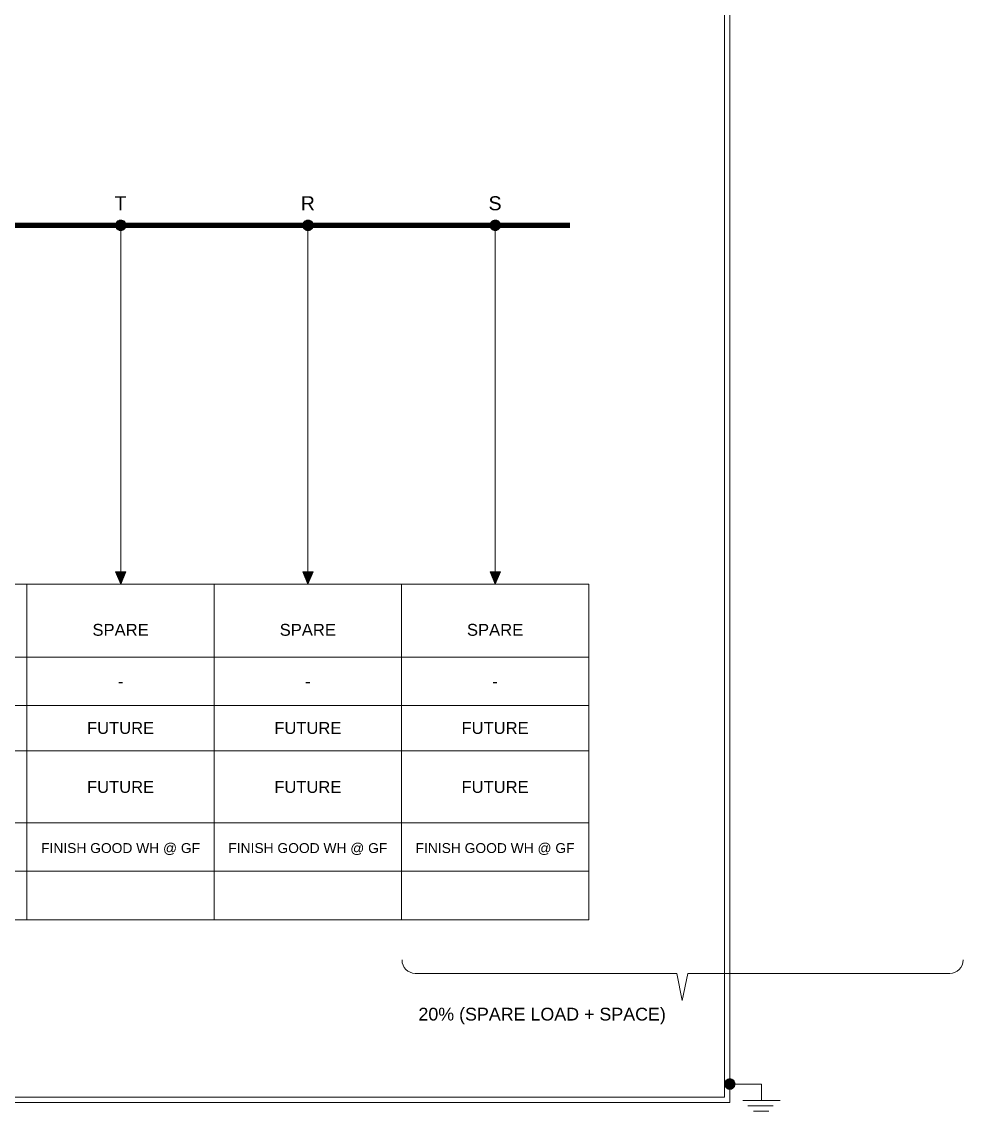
# Model space of a CAD drawing. Header units: millimetres. Extents: x -33055 to 42243, y -56860 to 24450.
# Drawn here: x 24781 to 42243, y -56860 to -36655 of the extents above; entities that cross this region are included whole.
import ezdxf
from ezdxf.enums import TextEntityAlignment as Align

# ---------------------------------------------------------------- set-up
doc = ezdxf.new("R2010")
doc.units = ezdxf.units.MM
for name, color, linetype in [('ACT-E-LINE 01', 7, 'Continuous'), ('E-BUSBAR', 7, 'Continuous'), ('E-FRAME', 7, 'Continuous'), ('E-GRAY', 7, 'Continuous'), ('E-SLD', 7, 'Continuous'), ('E-TABLE', 7, 'Continuous'), ('E-TEXT', 7, 'Continuous')]:
    doc.layers.add(name, color=color, linetype=linetype)
doc.styles.add('ARIAL', font='arial.ttf')

msp = doc.modelspace()

# ---------------------------------------------------------------- hatches: boundary and pattern name
at = {"layer": 'E-SLD'}
h = msp.add_hatch(color=7, dxfattribs=at)
h.dxf.hatch_style = 1
h.paths.add_polyline_path([(26706, -40396), (26528, -40396), (26706, -40405), (26706, -40396)])
h.paths.add_polyline_path([(26528, -40396), (26706, -40405), (26524, -40405), (26528, -40396)])
h = msp.add_hatch(color=7, dxfattribs=at)
h.dxf.hatch_style = 1
h.paths.add_polyline_path([(26706, -40405), (26524, -40405), (26710, -40413), (26706, -40405)])
h.paths.add_polyline_path([(26524, -40405), (26710, -40413), (26524, -40413), (26524, -40405)])
h = msp.add_hatch(color=7, dxfattribs=at)
h.dxf.hatch_style = 1
h.paths.add_polyline_path([(26702, -40388), (26532, -40388), (26706, -40396), (26702, -40388)])
h.paths.add_polyline_path([(26532, -40388), (26706, -40396), (26528, -40396), (26532, -40388)])
h = msp.add_hatch(color=7, dxfattribs=at)
h.dxf.hatch_style = 1
h.paths.add_polyline_path([(26697, -40379), (26536, -40379), (26702, -40388), (26697, -40379)])
h.paths.add_polyline_path([(26536, -40379), (26702, -40388), (26532, -40388), (26536, -40379)])
h = msp.add_hatch(color=7, dxfattribs=at)
h.dxf.hatch_style = 1
h.paths.add_polyline_path([(26693, -40371), (26541, -40371), (26697, -40379), (26693, -40371)])
h.paths.add_polyline_path([(26541, -40371), (26697, -40379), (26536, -40379), (26541, -40371)])
h = msp.add_hatch(color=7, dxfattribs=at)
h.dxf.hatch_style = 1
h.paths.add_polyline_path([(26685, -40367), (26549, -40367), (26693, -40371), (26685, -40367)])
h.paths.add_polyline_path([(26549, -40367), (26693, -40371), (26541, -40371), (26549, -40367)])
h = msp.add_hatch(color=7, dxfattribs=at)
h.dxf.hatch_style = 1
h.paths.add_polyline_path([(26680, -40358), (26553, -40358), (26685, -40367), (26680, -40358)])
h.paths.add_polyline_path([(26553, -40358), (26685, -40367), (26549, -40367), (26553, -40358)])
h = msp.add_hatch(color=7, dxfattribs=at)
h.dxf.hatch_style = 1
h.paths.add_polyline_path([(26672, -40354), (26562, -40354), (26680, -40358), (26672, -40354)])
h.paths.add_polyline_path([(26562, -40354), (26680, -40358), (26553, -40358), (26562, -40354)])
h = msp.add_hatch(color=7, dxfattribs=at)
h.dxf.hatch_style = 1
h.paths.add_polyline_path([(26663, -40350), (26570, -40350), (26672, -40354), (26663, -40350)])
h.paths.add_polyline_path([(26570, -40350), (26672, -40354), (26562, -40354), (26570, -40350)])
h = msp.add_hatch(color=7, dxfattribs=at)
h.dxf.hatch_style = 1
h.paths.add_polyline_path([(26655, -40346), (26579, -40346), (26663, -40350), (26655, -40346)])
h.paths.add_polyline_path([(26579, -40346), (26663, -40350), (26570, -40350), (26579, -40346)])
h = msp.add_hatch(color=7, dxfattribs=at)
h.dxf.hatch_style = 1
h.paths.add_polyline_path([(26647, -40341), (26587, -40341), (26655, -40346), (26647, -40341)])
h.paths.add_polyline_path([(26587, -40341), (26655, -40346), (26579, -40346), (26587, -40341)])
h = msp.add_hatch(color=7, dxfattribs=at)
h.dxf.hatch_style = 1
h.paths.add_polyline_path([(26638, -40337), (26596, -40337), (26647, -40341), (26638, -40337)])
h.paths.add_polyline_path([(26596, -40337), (26647, -40341), (26587, -40341), (26596, -40337)])
h = msp.add_hatch(color=7, dxfattribs=at)
h.dxf.hatch_style = 1
h.paths.add_polyline_path([(26625, -40337), (26604, -40337), (26638, -40337), (26625, -40337)])
h.paths.add_polyline_path([(26604, -40337), (26638, -40337), (26596, -40337), (26604, -40337)])
h = msp.add_hatch(color=7, dxfattribs=at)
h.dxf.hatch_style = 1
h.paths.add_polyline_path([(26621, -40337), (26625, -40337), (26604, -40337), (26621, -40337)])
h = msp.add_hatch(color=7, dxfattribs=at)
h.dxf.hatch_style = 1
h.paths.add_polyline_path([(30179, -40396), (30001, -40396), (30179, -40405), (30179, -40396)])
h.paths.add_polyline_path([(30001, -40396), (30179, -40405), (29997, -40405), (30001, -40396)])
h = msp.add_hatch(color=7, dxfattribs=at)
h.dxf.hatch_style = 1
h.paths.add_polyline_path([(30179, -40405), (29997, -40405), (30183, -40413), (30179, -40405)])
h.paths.add_polyline_path([(29997, -40405), (30183, -40413), (29997, -40413), (29997, -40405)])
h = msp.add_hatch(color=7, dxfattribs=at)
h.dxf.hatch_style = 1
h.paths.add_polyline_path([(30175, -40388), (30005, -40388), (30179, -40396), (30175, -40388)])
h.paths.add_polyline_path([(30005, -40388), (30179, -40396), (30001, -40396), (30005, -40388)])
h = msp.add_hatch(color=7, dxfattribs=at)
h.dxf.hatch_style = 1
h.paths.add_polyline_path([(30170, -40379), (30009, -40379), (30175, -40388), (30170, -40379)])
h.paths.add_polyline_path([(30009, -40379), (30175, -40388), (30005, -40388), (30009, -40379)])
h = msp.add_hatch(color=7, dxfattribs=at)
h.dxf.hatch_style = 1
h.paths.add_polyline_path([(30166, -40371), (30014, -40371), (30170, -40379), (30166, -40371)])
h.paths.add_polyline_path([(30014, -40371), (30170, -40379), (30009, -40379), (30014, -40371)])
h = msp.add_hatch(color=7, dxfattribs=at)
h.dxf.hatch_style = 1
h.paths.add_polyline_path([(30158, -40367), (30022, -40367), (30166, -40371), (30158, -40367)])
h.paths.add_polyline_path([(30022, -40367), (30166, -40371), (30014, -40371), (30022, -40367)])
h = msp.add_hatch(color=7, dxfattribs=at)
h.dxf.hatch_style = 1
h.paths.add_polyline_path([(30153, -40358), (30026, -40358), (30158, -40367), (30153, -40358)])
h.paths.add_polyline_path([(30026, -40358), (30158, -40367), (30022, -40367), (30026, -40358)])
h = msp.add_hatch(color=7, dxfattribs=at)
h.dxf.hatch_style = 1
h.paths.add_polyline_path([(30145, -40354), (30035, -40354), (30153, -40358), (30145, -40354)])
h.paths.add_polyline_path([(30035, -40354), (30153, -40358), (30026, -40358), (30035, -40354)])
h = msp.add_hatch(color=7, dxfattribs=at)
h.dxf.hatch_style = 1
h.paths.add_polyline_path([(30136, -40350), (30043, -40350), (30145, -40354), (30136, -40350)])
h.paths.add_polyline_path([(30043, -40350), (30145, -40354), (30035, -40354), (30043, -40350)])
h = msp.add_hatch(color=7, dxfattribs=at)
h.dxf.hatch_style = 1
h.paths.add_polyline_path([(30128, -40346), (30052, -40346), (30136, -40350), (30128, -40346)])
h.paths.add_polyline_path([(30052, -40346), (30136, -40350), (30043, -40350), (30052, -40346)])
h = msp.add_hatch(color=7, dxfattribs=at)
h.dxf.hatch_style = 1
h.paths.add_polyline_path([(30120, -40341), (30060, -40341), (30128, -40346), (30120, -40341)])
h.paths.add_polyline_path([(30060, -40341), (30128, -40346), (30052, -40346), (30060, -40341)])
h = msp.add_hatch(color=7, dxfattribs=at)
h.dxf.hatch_style = 1
h.paths.add_polyline_path([(30111, -40337), (30069, -40337), (30120, -40341), (30111, -40337)])
h.paths.add_polyline_path([(30069, -40337), (30120, -40341), (30060, -40341), (30069, -40337)])
h = msp.add_hatch(color=7, dxfattribs=at)
h.dxf.hatch_style = 1
h.paths.add_polyline_path([(30098, -40337), (30077, -40337), (30111, -40337), (30098, -40337)])
h.paths.add_polyline_path([(30077, -40337), (30111, -40337), (30069, -40337), (30077, -40337)])
h = msp.add_hatch(color=7, dxfattribs=at)
h.dxf.hatch_style = 1
h.paths.add_polyline_path([(30094, -40337), (30098, -40337), (30077, -40337), (30094, -40337)])
h = msp.add_hatch(color=7, dxfattribs=at)
h.dxf.hatch_style = 1
h.paths.add_polyline_path([(33652, -40396), (33474, -40396), (33652, -40405), (33652, -40396)])
h.paths.add_polyline_path([(33474, -40396), (33652, -40405), (33470, -40405), (33474, -40396)])
h = msp.add_hatch(color=7, dxfattribs=at)
h.dxf.hatch_style = 1
h.paths.add_polyline_path([(33652, -40405), (33470, -40405), (33656, -40413), (33652, -40405)])
h.paths.add_polyline_path([(33470, -40405), (33656, -40413), (33470, -40413), (33470, -40405)])
h = msp.add_hatch(color=7, dxfattribs=at)
h.dxf.hatch_style = 1
h.paths.add_polyline_path([(33648, -40388), (33478, -40388), (33652, -40396), (33648, -40388)])
h.paths.add_polyline_path([(33478, -40388), (33652, -40396), (33474, -40396), (33478, -40388)])
h = msp.add_hatch(color=7, dxfattribs=at)
h.dxf.hatch_style = 1
h.paths.add_polyline_path([(33643, -40379), (33482, -40379), (33648, -40388), (33643, -40379)])
h.paths.add_polyline_path([(33482, -40379), (33648, -40388), (33478, -40388), (33482, -40379)])
h = msp.add_hatch(color=7, dxfattribs=at)
h.dxf.hatch_style = 1
h.paths.add_polyline_path([(33639, -40371), (33487, -40371), (33643, -40379), (33639, -40371)])
h.paths.add_polyline_path([(33487, -40371), (33643, -40379), (33482, -40379), (33487, -40371)])
h = msp.add_hatch(color=7, dxfattribs=at)
h.dxf.hatch_style = 1
h.paths.add_polyline_path([(33631, -40367), (33495, -40367), (33639, -40371), (33631, -40367)])
h.paths.add_polyline_path([(33495, -40367), (33639, -40371), (33487, -40371), (33495, -40367)])
h = msp.add_hatch(color=7, dxfattribs=at)
h.dxf.hatch_style = 1
h.paths.add_polyline_path([(33626, -40358), (33499, -40358), (33631, -40367), (33626, -40358)])
h.paths.add_polyline_path([(33499, -40358), (33631, -40367), (33495, -40367), (33499, -40358)])
h = msp.add_hatch(color=7, dxfattribs=at)
h.dxf.hatch_style = 1
h.paths.add_polyline_path([(33618, -40354), (33508, -40354), (33626, -40358), (33618, -40354)])
h.paths.add_polyline_path([(33508, -40354), (33626, -40358), (33499, -40358), (33508, -40354)])
h = msp.add_hatch(color=7, dxfattribs=at)
h.dxf.hatch_style = 1
h.paths.add_polyline_path([(33609, -40350), (33516, -40350), (33618, -40354), (33609, -40350)])
h.paths.add_polyline_path([(33516, -40350), (33618, -40354), (33508, -40354), (33516, -40350)])
h = msp.add_hatch(color=7, dxfattribs=at)
h.dxf.hatch_style = 1
h.paths.add_polyline_path([(33601, -40346), (33525, -40346), (33609, -40350), (33601, -40346)])
h.paths.add_polyline_path([(33525, -40346), (33609, -40350), (33516, -40350), (33525, -40346)])
h = msp.add_hatch(color=7, dxfattribs=at)
h.dxf.hatch_style = 1
h.paths.add_polyline_path([(33593, -40341), (33533, -40341), (33601, -40346), (33593, -40341)])
h.paths.add_polyline_path([(33533, -40341), (33601, -40346), (33525, -40346), (33533, -40341)])
h = msp.add_hatch(color=7, dxfattribs=at)
h.dxf.hatch_style = 1
h.paths.add_polyline_path([(33584, -40337), (33542, -40337), (33593, -40341), (33584, -40337)])
h.paths.add_polyline_path([(33542, -40337), (33593, -40341), (33533, -40341), (33542, -40337)])
h = msp.add_hatch(color=7, dxfattribs=at)
h.dxf.hatch_style = 1
h.paths.add_polyline_path([(33571, -40337), (33550, -40337), (33584, -40337), (33571, -40337)])
h.paths.add_polyline_path([(33550, -40337), (33584, -40337), (33542, -40337), (33550, -40337)])
h = msp.add_hatch(color=7, dxfattribs=at)
h.dxf.hatch_style = 1
h.paths.add_polyline_path([(33567, -40337), (33571, -40337), (33550, -40337), (33567, -40337)])
h = msp.add_hatch(color=7, dxfattribs=at)
h.dxf.hatch_style = 1
h.paths.add_polyline_path([(26710, -40413), (26524, -40413), (26710, -40422), (26710, -40413)])
h.paths.add_polyline_path([(26524, -40413), (26710, -40422), (26524, -40422), (26524, -40413)])
h = msp.add_hatch(color=7, dxfattribs=at)
h.dxf.hatch_style = 1
h.paths.add_polyline_path([(26710, -40422), (26524, -40422), (26710, -40430), (26710, -40422)])
h.paths.add_polyline_path([(26524, -40422), (26710, -40430), (26524, -40430), (26524, -40422)])
h = msp.add_hatch(color=7, dxfattribs=at)
h.dxf.hatch_style = 1
h.paths.add_polyline_path([(26710, -40430), (26524, -40430), (26710, -40439), (26710, -40430)])
h.paths.add_polyline_path([(26524, -40430), (26710, -40439), (26524, -40439), (26524, -40430)])
h = msp.add_hatch(color=7, dxfattribs=at)
h.dxf.hatch_style = 1
h.paths.add_polyline_path([(26710, -40439), (26524, -40439), (26710, -40447), (26710, -40439)])
h.paths.add_polyline_path([(26524, -40439), (26710, -40447), (26524, -40447), (26524, -40439)])
h = msp.add_hatch(color=7, dxfattribs=at)
h.dxf.hatch_style = 1
h.paths.add_polyline_path([(26710, -40447), (26524, -40447), (26706, -40456), (26710, -40447)])
h.paths.add_polyline_path([(26524, -40447), (26706, -40456), (26524, -40456), (26524, -40447)])
h = msp.add_hatch(color=7, dxfattribs=at)
h.dxf.hatch_style = 1
h.paths.add_polyline_path([(26706, -40456), (26524, -40456), (26706, -40464), (26706, -40456)])
h.paths.add_polyline_path([(26524, -40456), (26706, -40464), (26528, -40464), (26524, -40456)])
h = msp.add_hatch(color=7, dxfattribs=at)
h.dxf.hatch_style = 1
h.paths.add_polyline_path([(26706, -40464), (26528, -40464), (26702, -40473), (26706, -40464)])
h.paths.add_polyline_path([(26528, -40464), (26702, -40473), (26532, -40473), (26528, -40464)])
h = msp.add_hatch(color=7, dxfattribs=at)
h.dxf.hatch_style = 1
h.paths.add_polyline_path([(26702, -40473), (26532, -40473), (26697, -40481), (26702, -40473)])
h.paths.add_polyline_path([(26532, -40473), (26697, -40481), (26536, -40481), (26532, -40473)])
h = msp.add_hatch(color=7, dxfattribs=at)
h.dxf.hatch_style = 1
h.paths.add_polyline_path([(26697, -40481), (26536, -40481), (26693, -40490), (26697, -40481)])
h.paths.add_polyline_path([(26536, -40481), (26693, -40490), (26541, -40490), (26536, -40481)])
h = msp.add_hatch(color=7, dxfattribs=at)
h.dxf.hatch_style = 1
h.paths.add_polyline_path([(26693, -40490), (26541, -40490), (26685, -40498), (26693, -40490)])
h.paths.add_polyline_path([(26541, -40490), (26685, -40498), (26549, -40498), (26541, -40490)])
h = msp.add_hatch(color=7, dxfattribs=at)
h.dxf.hatch_style = 1
h.paths.add_polyline_path([(26685, -40498), (26549, -40498), (26680, -40502), (26685, -40498)])
h.paths.add_polyline_path([(26549, -40498), (26680, -40502), (26553, -40502), (26549, -40498)])
h = msp.add_hatch(color=7, dxfattribs=at)
h.dxf.hatch_style = 1
h.paths.add_polyline_path([(26680, -40502), (26553, -40502), (26672, -40506), (26680, -40502)])
h.paths.add_polyline_path([(26553, -40502), (26672, -40506), (26562, -40506), (26553, -40502)])
h = msp.add_hatch(color=7, dxfattribs=at)
h.dxf.hatch_style = 1
h.paths.add_polyline_path([(26672, -40506), (26562, -40506), (26663, -40515), (26672, -40506)])
h.paths.add_polyline_path([(26562, -40506), (26663, -40515), (26570, -40515), (26562, -40506)])
h = msp.add_hatch(color=7, dxfattribs=at)
h.dxf.hatch_style = 1
h.paths.add_polyline_path([(26663, -40515), (26570, -40515), (26655, -40519), (26663, -40515)])
h.paths.add_polyline_path([(26570, -40515), (26655, -40519), (26579, -40519), (26570, -40515)])
h = msp.add_hatch(color=7, dxfattribs=at)
h.dxf.hatch_style = 1
h.paths.add_polyline_path([(26655, -40519), (26579, -40519), (26647, -40519), (26655, -40519)])
h.paths.add_polyline_path([(26579, -40519), (26647, -40519), (26587, -40519), (26579, -40519)])
h = msp.add_hatch(color=7, dxfattribs=at)
h.dxf.hatch_style = 1
h.paths.add_polyline_path([(26647, -40519), (26587, -40519), (26638, -40523), (26647, -40519)])
h.paths.add_polyline_path([(26587, -40519), (26638, -40523), (26596, -40523), (26587, -40519)])
h = msp.add_hatch(color=7, dxfattribs=at)
h.dxf.hatch_style = 1
h.paths.add_polyline_path([(26596, -40523), (26604, -40523), (26625, -40523), (26596, -40523)])
h.paths.add_polyline_path([(26604, -40523), (26625, -40523), (26621, -40528), (26604, -40523)])
h = msp.add_hatch(color=7, dxfattribs=at)
h.dxf.hatch_style = 1
h.paths.add_polyline_path([(26596, -40523), (26638, -40523), (26625, -40523), (26596, -40523)])
h = msp.add_hatch(color=7, dxfattribs=at)
h.dxf.hatch_style = 1
h.paths.add_polyline_path([(30183, -40413), (29997, -40413), (30183, -40422), (30183, -40413)])
h.paths.add_polyline_path([(29997, -40413), (30183, -40422), (29997, -40422), (29997, -40413)])
h = msp.add_hatch(color=7, dxfattribs=at)
h.dxf.hatch_style = 1
h.paths.add_polyline_path([(30183, -40422), (29997, -40422), (30183, -40430), (30183, -40422)])
h.paths.add_polyline_path([(29997, -40422), (30183, -40430), (29997, -40430), (29997, -40422)])
h = msp.add_hatch(color=7, dxfattribs=at)
h.dxf.hatch_style = 1
h.paths.add_polyline_path([(30183, -40430), (29997, -40430), (30183, -40439), (30183, -40430)])
h.paths.add_polyline_path([(29997, -40430), (30183, -40439), (29997, -40439), (29997, -40430)])
h = msp.add_hatch(color=7, dxfattribs=at)
h.dxf.hatch_style = 1
h.paths.add_polyline_path([(30183, -40439), (29997, -40439), (30183, -40447), (30183, -40439)])
h.paths.add_polyline_path([(29997, -40439), (30183, -40447), (29997, -40447), (29997, -40439)])
h = msp.add_hatch(color=7, dxfattribs=at)
h.dxf.hatch_style = 1
h.paths.add_polyline_path([(30183, -40447), (29997, -40447), (30179, -40456), (30183, -40447)])
h.paths.add_polyline_path([(29997, -40447), (30179, -40456), (29997, -40456), (29997, -40447)])
h = msp.add_hatch(color=7, dxfattribs=at)
h.dxf.hatch_style = 1
h.paths.add_polyline_path([(30179, -40456), (29997, -40456), (30179, -40464), (30179, -40456)])
h.paths.add_polyline_path([(29997, -40456), (30179, -40464), (30001, -40464), (29997, -40456)])
h = msp.add_hatch(color=7, dxfattribs=at)
h.dxf.hatch_style = 1
h.paths.add_polyline_path([(30179, -40464), (30001, -40464), (30175, -40473), (30179, -40464)])
h.paths.add_polyline_path([(30001, -40464), (30175, -40473), (30005, -40473), (30001, -40464)])
h = msp.add_hatch(color=7, dxfattribs=at)
h.dxf.hatch_style = 1
h.paths.add_polyline_path([(30175, -40473), (30005, -40473), (30170, -40481), (30175, -40473)])
h.paths.add_polyline_path([(30005, -40473), (30170, -40481), (30009, -40481), (30005, -40473)])
h = msp.add_hatch(color=7, dxfattribs=at)
h.dxf.hatch_style = 1
h.paths.add_polyline_path([(30170, -40481), (30009, -40481), (30166, -40490), (30170, -40481)])
h.paths.add_polyline_path([(30009, -40481), (30166, -40490), (30014, -40490), (30009, -40481)])
h = msp.add_hatch(color=7, dxfattribs=at)
h.dxf.hatch_style = 1
h.paths.add_polyline_path([(30166, -40490), (30014, -40490), (30158, -40498), (30166, -40490)])
h.paths.add_polyline_path([(30014, -40490), (30158, -40498), (30022, -40498), (30014, -40490)])
h = msp.add_hatch(color=7, dxfattribs=at)
h.dxf.hatch_style = 1
h.paths.add_polyline_path([(30158, -40498), (30022, -40498), (30153, -40502), (30158, -40498)])
h.paths.add_polyline_path([(30022, -40498), (30153, -40502), (30026, -40502), (30022, -40498)])
h = msp.add_hatch(color=7, dxfattribs=at)
h.dxf.hatch_style = 1
h.paths.add_polyline_path([(30153, -40502), (30026, -40502), (30145, -40506), (30153, -40502)])
h.paths.add_polyline_path([(30026, -40502), (30145, -40506), (30035, -40506), (30026, -40502)])
h = msp.add_hatch(color=7, dxfattribs=at)
h.dxf.hatch_style = 1
h.paths.add_polyline_path([(30145, -40506), (30035, -40506), (30136, -40515), (30145, -40506)])
h.paths.add_polyline_path([(30035, -40506), (30136, -40515), (30043, -40515), (30035, -40506)])
h = msp.add_hatch(color=7, dxfattribs=at)
h.dxf.hatch_style = 1
h.paths.add_polyline_path([(30136, -40515), (30043, -40515), (30128, -40519), (30136, -40515)])
h.paths.add_polyline_path([(30043, -40515), (30128, -40519), (30052, -40519), (30043, -40515)])
h = msp.add_hatch(color=7, dxfattribs=at)
h.dxf.hatch_style = 1
h.paths.add_polyline_path([(30128, -40519), (30052, -40519), (30120, -40519), (30128, -40519)])
h.paths.add_polyline_path([(30052, -40519), (30120, -40519), (30060, -40519), (30052, -40519)])
h = msp.add_hatch(color=7, dxfattribs=at)
h.dxf.hatch_style = 1
h.paths.add_polyline_path([(30120, -40519), (30060, -40519), (30111, -40523), (30120, -40519)])
h.paths.add_polyline_path([(30060, -40519), (30111, -40523), (30069, -40523), (30060, -40519)])
h = msp.add_hatch(color=7, dxfattribs=at)
h.dxf.hatch_style = 1
h.paths.add_polyline_path([(30069, -40523), (30077, -40523), (30098, -40523), (30069, -40523)])
h.paths.add_polyline_path([(30077, -40523), (30098, -40523), (30094, -40528), (30077, -40523)])
h = msp.add_hatch(color=7, dxfattribs=at)
h.dxf.hatch_style = 1
h.paths.add_polyline_path([(30069, -40523), (30111, -40523), (30098, -40523), (30069, -40523)])
h = msp.add_hatch(color=7, dxfattribs=at)
h.dxf.hatch_style = 1
h.paths.add_polyline_path([(33656, -40413), (33470, -40413), (33656, -40422), (33656, -40413)])
h.paths.add_polyline_path([(33470, -40413), (33656, -40422), (33470, -40422), (33470, -40413)])
h = msp.add_hatch(color=7, dxfattribs=at)
h.dxf.hatch_style = 1
h.paths.add_polyline_path([(33656, -40422), (33470, -40422), (33656, -40430), (33656, -40422)])
h.paths.add_polyline_path([(33470, -40422), (33656, -40430), (33470, -40430), (33470, -40422)])
h = msp.add_hatch(color=7, dxfattribs=at)
h.dxf.hatch_style = 1
h.paths.add_polyline_path([(33656, -40430), (33470, -40430), (33656, -40439), (33656, -40430)])
h.paths.add_polyline_path([(33470, -40430), (33656, -40439), (33470, -40439), (33470, -40430)])
h = msp.add_hatch(color=7, dxfattribs=at)
h.dxf.hatch_style = 1
h.paths.add_polyline_path([(33656, -40439), (33470, -40439), (33656, -40447), (33656, -40439)])
h.paths.add_polyline_path([(33470, -40439), (33656, -40447), (33470, -40447), (33470, -40439)])
h = msp.add_hatch(color=7, dxfattribs=at)
h.dxf.hatch_style = 1
h.paths.add_polyline_path([(33656, -40447), (33470, -40447), (33652, -40456), (33656, -40447)])
h.paths.add_polyline_path([(33470, -40447), (33652, -40456), (33470, -40456), (33470, -40447)])
h = msp.add_hatch(color=7, dxfattribs=at)
h.dxf.hatch_style = 1
h.paths.add_polyline_path([(33652, -40456), (33470, -40456), (33652, -40464), (33652, -40456)])
h.paths.add_polyline_path([(33470, -40456), (33652, -40464), (33474, -40464), (33470, -40456)])
h = msp.add_hatch(color=7, dxfattribs=at)
h.dxf.hatch_style = 1
h.paths.add_polyline_path([(33652, -40464), (33474, -40464), (33648, -40473), (33652, -40464)])
h.paths.add_polyline_path([(33474, -40464), (33648, -40473), (33478, -40473), (33474, -40464)])
h = msp.add_hatch(color=7, dxfattribs=at)
h.dxf.hatch_style = 1
h.paths.add_polyline_path([(33648, -40473), (33478, -40473), (33643, -40481), (33648, -40473)])
h.paths.add_polyline_path([(33478, -40473), (33643, -40481), (33482, -40481), (33478, -40473)])
h = msp.add_hatch(color=7, dxfattribs=at)
h.dxf.hatch_style = 1
h.paths.add_polyline_path([(33643, -40481), (33482, -40481), (33639, -40490), (33643, -40481)])
h.paths.add_polyline_path([(33482, -40481), (33639, -40490), (33487, -40490), (33482, -40481)])
h = msp.add_hatch(color=7, dxfattribs=at)
h.dxf.hatch_style = 1
h.paths.add_polyline_path([(33639, -40490), (33487, -40490), (33631, -40498), (33639, -40490)])
h.paths.add_polyline_path([(33487, -40490), (33631, -40498), (33495, -40498), (33487, -40490)])
h = msp.add_hatch(color=7, dxfattribs=at)
h.dxf.hatch_style = 1
h.paths.add_polyline_path([(33631, -40498), (33495, -40498), (33626, -40502), (33631, -40498)])
h.paths.add_polyline_path([(33495, -40498), (33626, -40502), (33499, -40502), (33495, -40498)])
h = msp.add_hatch(color=7, dxfattribs=at)
h.dxf.hatch_style = 1
h.paths.add_polyline_path([(33626, -40502), (33499, -40502), (33618, -40506), (33626, -40502)])
h.paths.add_polyline_path([(33499, -40502), (33618, -40506), (33508, -40506), (33499, -40502)])
h = msp.add_hatch(color=7, dxfattribs=at)
h.dxf.hatch_style = 1
h.paths.add_polyline_path([(33618, -40506), (33508, -40506), (33609, -40515), (33618, -40506)])
h.paths.add_polyline_path([(33508, -40506), (33609, -40515), (33516, -40515), (33508, -40506)])
h = msp.add_hatch(color=7, dxfattribs=at)
h.dxf.hatch_style = 1
h.paths.add_polyline_path([(33609, -40515), (33516, -40515), (33601, -40519), (33609, -40515)])
h.paths.add_polyline_path([(33516, -40515), (33601, -40519), (33525, -40519), (33516, -40515)])
h = msp.add_hatch(color=7, dxfattribs=at)
h.dxf.hatch_style = 1
h.paths.add_polyline_path([(33601, -40519), (33525, -40519), (33593, -40519), (33601, -40519)])
h.paths.add_polyline_path([(33525, -40519), (33593, -40519), (33533, -40519), (33525, -40519)])
h = msp.add_hatch(color=7, dxfattribs=at)
h.dxf.hatch_style = 1
h.paths.add_polyline_path([(33593, -40519), (33533, -40519), (33584, -40523), (33593, -40519)])
h.paths.add_polyline_path([(33533, -40519), (33584, -40523), (33542, -40523), (33533, -40519)])
h = msp.add_hatch(color=7, dxfattribs=at)
h.dxf.hatch_style = 1
h.paths.add_polyline_path([(33542, -40523), (33550, -40523), (33571, -40523), (33542, -40523)])
h.paths.add_polyline_path([(33550, -40523), (33571, -40523), (33567, -40528), (33550, -40523)])
h = msp.add_hatch(color=7, dxfattribs=at)
h.dxf.hatch_style = 1
h.paths.add_polyline_path([(33542, -40523), (33584, -40523), (33571, -40523), (33542, -40523)])
h = msp.add_hatch(color=7, dxfattribs=at)
h.dxf.hatch_style = 1
h.paths.add_polyline_path([(26520, -46856), (26714, -46856), (26617, -47085), (26520, -46856)])
h = msp.add_hatch(color=7, dxfattribs=at)
h.dxf.hatch_style = 1
h.paths.add_polyline_path([(29993, -46856), (30187, -46856), (30090, -47085), (29993, -46856)])
h = msp.add_hatch(color=7, dxfattribs=at)
h.dxf.hatch_style = 1
h.paths.add_polyline_path([(33466, -46856), (33660, -46856), (33563, -47085), (33466, -46856)])
h = msp.add_hatch(color=7, dxfattribs=at)
h.dxf.hatch_style = 1
h.paths.add_polyline_path([(38003, -56322), (37825, -56322), (38003, -56331), (38003, -56322)])
h.paths.add_polyline_path([(37825, -56322), (38003, -56331), (37821, -56331), (37825, -56322)])
h = msp.add_hatch(color=7, dxfattribs=at)
h.dxf.hatch_style = 1
h.paths.add_polyline_path([(38003, -56331), (37821, -56331), (38007, -56339), (38003, -56331)])
h.paths.add_polyline_path([(37821, -56331), (38007, -56339), (37821, -56339), (37821, -56331)])
h = msp.add_hatch(color=7, dxfattribs=at)
h.dxf.hatch_style = 1
h.paths.add_polyline_path([(38007, -56339), (37821, -56339), (38007, -56348), (38007, -56339)])
h.paths.add_polyline_path([(37821, -56339), (38007, -56348), (37821, -56348), (37821, -56339)])
h = msp.add_hatch(color=7, dxfattribs=at)
h.dxf.hatch_style = 1
h.paths.add_polyline_path([(38007, -56348), (37821, -56348), (38007, -56356), (38007, -56348)])
h.paths.add_polyline_path([(37821, -56348), (38007, -56356), (37821, -56356), (37821, -56348)])
h = msp.add_hatch(color=7, dxfattribs=at)
h.dxf.hatch_style = 1
h.paths.add_polyline_path([(38007, -56356), (37821, -56356), (38007, -56365), (38007, -56356)])
h.paths.add_polyline_path([(37821, -56356), (38007, -56365), (37821, -56365), (37821, -56356)])
h = msp.add_hatch(color=7, dxfattribs=at)
h.dxf.hatch_style = 1
h.paths.add_polyline_path([(38007, -56365), (37821, -56365), (38007, -56377), (38007, -56365)])
h.paths.add_polyline_path([(37821, -56365), (38007, -56377), (37821, -56377), (37821, -56365)])
h = msp.add_hatch(color=7, dxfattribs=at)
h.dxf.hatch_style = 1
h.paths.add_polyline_path([(37999, -56314), (37829, -56314), (38003, -56322), (37999, -56314)])
h.paths.add_polyline_path([(37829, -56314), (38003, -56322), (37825, -56322), (37829, -56314)])
h = msp.add_hatch(color=7, dxfattribs=at)
h.dxf.hatch_style = 1
h.paths.add_polyline_path([(37995, -56305), (37834, -56305), (37999, -56314), (37995, -56305)])
h.paths.add_polyline_path([(37834, -56305), (37999, -56314), (37829, -56314), (37834, -56305)])
h = msp.add_hatch(color=7, dxfattribs=at)
h.dxf.hatch_style = 1
h.paths.add_polyline_path([(37986, -56297), (37838, -56297), (37995, -56305), (37986, -56297)])
h.paths.add_polyline_path([(37838, -56297), (37995, -56305), (37834, -56305), (37838, -56297)])
h = msp.add_hatch(color=7, dxfattribs=at)
h.dxf.hatch_style = 1
h.paths.add_polyline_path([(37982, -56293), (37846, -56293), (37986, -56297), (37982, -56293)])
h.paths.add_polyline_path([(37846, -56293), (37986, -56297), (37838, -56297), (37846, -56293)])
h = msp.add_hatch(color=7, dxfattribs=at)
h.dxf.hatch_style = 1
h.paths.add_polyline_path([(37973, -56284), (37851, -56284), (37982, -56293), (37973, -56284)])
h.paths.add_polyline_path([(37851, -56284), (37982, -56293), (37846, -56293), (37851, -56284)])
h = msp.add_hatch(color=7, dxfattribs=at)
h.dxf.hatch_style = 1
h.paths.add_polyline_path([(37969, -56280), (37859, -56280), (37973, -56284), (37969, -56280)])
h.paths.add_polyline_path([(37859, -56280), (37973, -56284), (37851, -56284), (37859, -56280)])
h = msp.add_hatch(color=7, dxfattribs=at)
h.dxf.hatch_style = 1
h.paths.add_polyline_path([(37961, -56276), (37868, -56276), (37969, -56280), (37961, -56276)])
h.paths.add_polyline_path([(37868, -56276), (37969, -56280), (37859, -56280), (37868, -56276)])
h = msp.add_hatch(color=7, dxfattribs=at)
h.dxf.hatch_style = 1
h.paths.add_polyline_path([(37952, -56271), (37876, -56271), (37961, -56276), (37952, -56271)])
h.paths.add_polyline_path([(37876, -56271), (37961, -56276), (37868, -56276), (37876, -56271)])
h = msp.add_hatch(color=7, dxfattribs=at)
h.dxf.hatch_style = 1
h.paths.add_polyline_path([(37944, -56267), (37885, -56267), (37952, -56271), (37944, -56267)])
h.paths.add_polyline_path([(37885, -56267), (37952, -56271), (37876, -56271), (37885, -56267)])
h = msp.add_hatch(color=7, dxfattribs=at)
h.dxf.hatch_style = 1
h.paths.add_polyline_path([(37935, -56267), (37893, -56267), (37944, -56267), (37935, -56267)])
h.paths.add_polyline_path([(37893, -56267), (37944, -56267), (37885, -56267), (37893, -56267)])
h = msp.add_hatch(color=7, dxfattribs=at)
h.dxf.hatch_style = 1
h.paths.add_polyline_path([(37923, -56263), (37901, -56263), (37935, -56267), (37923, -56263)])
h.paths.add_polyline_path([(37901, -56263), (37935, -56267), (37893, -56267), (37901, -56263)])
h = msp.add_hatch(color=7, dxfattribs=at)
h.dxf.hatch_style = 1
h.paths.add_polyline_path([(37918, -56263), (37923, -56263), (37901, -56263), (37918, -56263)])
h = msp.add_hatch(color=7, dxfattribs=at)
h.dxf.hatch_style = 1
h.paths.add_polyline_path([(38007, -56377), (37821, -56377), (38003, -56386), (38007, -56377)])
h.paths.add_polyline_path([(37821, -56377), (38003, -56386), (37821, -56386), (37821, -56377)])
h = msp.add_hatch(color=7, dxfattribs=at)
h.dxf.hatch_style = 1
h.paths.add_polyline_path([(38003, -56386), (37821, -56386), (38003, -56394), (38003, -56386)])
h.paths.add_polyline_path([(37821, -56386), (38003, -56394), (37825, -56394), (37821, -56386)])
h = msp.add_hatch(color=7, dxfattribs=at)
h.dxf.hatch_style = 1
h.paths.add_polyline_path([(38003, -56394), (37825, -56394), (37999, -56403), (38003, -56394)])
h.paths.add_polyline_path([(37825, -56394), (37999, -56403), (37829, -56403), (37825, -56394)])
h = msp.add_hatch(color=7, dxfattribs=at)
h.dxf.hatch_style = 1
h.paths.add_polyline_path([(37999, -56403), (37829, -56403), (37995, -56407), (37999, -56403)])
h.paths.add_polyline_path([(37829, -56403), (37995, -56407), (37834, -56407), (37829, -56403)])
h = msp.add_hatch(color=7, dxfattribs=at)
h.dxf.hatch_style = 1
h.paths.add_polyline_path([(37995, -56407), (37834, -56407), (37986, -56415), (37995, -56407)])
h.paths.add_polyline_path([(37834, -56407), (37986, -56415), (37838, -56415), (37834, -56407)])
h = msp.add_hatch(color=7, dxfattribs=at)
h.dxf.hatch_style = 1
h.paths.add_polyline_path([(37986, -56415), (37838, -56415), (37982, -56424), (37986, -56415)])
h.paths.add_polyline_path([(37838, -56415), (37982, -56424), (37846, -56424), (37838, -56415)])
h = msp.add_hatch(color=7, dxfattribs=at)
h.dxf.hatch_style = 1
h.paths.add_polyline_path([(37982, -56424), (37846, -56424), (37973, -56428), (37982, -56424)])
h.paths.add_polyline_path([(37846, -56424), (37973, -56428), (37851, -56428), (37846, -56424)])
h = msp.add_hatch(color=7, dxfattribs=at)
h.dxf.hatch_style = 1
h.paths.add_polyline_path([(37973, -56428), (37851, -56428), (37969, -56437), (37973, -56428)])
h.paths.add_polyline_path([(37851, -56428), (37969, -56437), (37859, -56437), (37851, -56428)])
h = msp.add_hatch(color=7, dxfattribs=at)
h.dxf.hatch_style = 1
h.paths.add_polyline_path([(37969, -56437), (37859, -56437), (37961, -56441), (37969, -56437)])
h.paths.add_polyline_path([(37859, -56437), (37961, -56441), (37868, -56441), (37859, -56437)])
h = msp.add_hatch(color=7, dxfattribs=at)
h.dxf.hatch_style = 1
h.paths.add_polyline_path([(37961, -56441), (37868, -56441), (37952, -56445), (37961, -56441)])
h.paths.add_polyline_path([(37868, -56441), (37952, -56445), (37876, -56445), (37868, -56441)])
h = msp.add_hatch(color=7, dxfattribs=at)
h.dxf.hatch_style = 1
h.paths.add_polyline_path([(37952, -56445), (37876, -56445), (37944, -56449), (37952, -56445)])
h.paths.add_polyline_path([(37876, -56445), (37944, -56449), (37885, -56449), (37876, -56445)])
h = msp.add_hatch(color=7, dxfattribs=at)
h.dxf.hatch_style = 1
h.paths.add_polyline_path([(37944, -56449), (37885, -56449), (37935, -56449), (37944, -56449)])
h.paths.add_polyline_path([(37885, -56449), (37935, -56449), (37893, -56449), (37885, -56449)])
h = msp.add_hatch(color=7, dxfattribs=at)
h.dxf.hatch_style = 1
h.paths.add_polyline_path([(37893, -56449), (37901, -56453), (37923, -56453), (37893, -56449)])
h.paths.add_polyline_path([(37901, -56453), (37923, -56453), (37918, -56453), (37901, -56453)])
h = msp.add_hatch(color=7, dxfattribs=at)
h.dxf.hatch_style = 1
h.paths.add_polyline_path([(37893, -56449), (37935, -56449), (37923, -56453), (37893, -56449)])

# ---------------------------------------------------------------- linework, layer by layer
at = {"color": 7, "lineweight": 0}
for p, q in [((37914, -56356), (38503, -56356)), ((38503, -56356), (38503, -56661)), ((38503, -56661), (38155, -56661)), ((38249, -56758), (38718, -56758)), ((38503, -56661), (38845, -56661)), ((38354, -56860), (38638, -56860))]:
    msp.add_line(p, q, dxfattribs=at)
at = {"layer": 'ACT-E-LINE 01', "color": 8, "lineweight": 18, "true_color": 0x808080}
for points in [[(31834, -54055), (31839, -54105), (31853, -54152), (31876, -54194), (31906, -54230), (31943, -54261), (31985, -54283), (32031, -54298), (32081, -54303)], [(41995, -54303), (42045, -54298), (42092, -54283), (42134, -54261), (42171, -54230), (42201, -54194), (42224, -54152), (42238, -54105), (42243, -54055)], [(32078, -54307), (36931, -54307), (37033, -54808), (37136, -54307), (41993, -54307)]]:
    msp.add_lwpolyline(points, dxfattribs=at)
at = {"layer": 'E-BUSBAR', "const_width": 100}
msp.add_lwpolyline([(-25829, -40428), (34952, -40428)], dxfattribs=at)
at = {"layer": 'E-FRAME', "color": 7, "lineweight": 0}
for points in [[(-33055, 24450), (-33055, -56699), (37914, -56699), (37914, 24450), (-33055, 24450)], [(-32966, 24348), (-32966, -56602), (37813, -56602), (37813, 24348), (-32966, 24348)]]:
    msp.add_lwpolyline(points, dxfattribs=at)
at = {"layer": 'E-SLD', "color": 7, "lineweight": 0}
for p, q in [((26617, -40430), (26617, -47085)), ((30090, -40430), (30090, -47085)), ((33563, -40430), (33563, -47085))]:
    msp.add_line(p, q, dxfattribs=at)
for points in [[(26714, -40428), (26712, -40409), (26707, -40391), (26698, -40375), (26686, -40361), (26672, -40349), (26656, -40340), (26638, -40335), (26619, -40333), (26600, -40335), (26582, -40340), (26566, -40349), (26552, -40361), (26540, -40375), (26531, -40391), (26526, -40409), (26524, -40428), (26526, -40447), (26531, -40465), (26540, -40481), (26552, -40496), (26566, -40507), (26582, -40516), (26600, -40521), (26619, -40523), (26638, -40521), (26656, -40516), (26672, -40507), (26686, -40496), (26698, -40481), (26707, -40465), (26712, -40447), (26714, -40428)], [(26528, -40396), (26706, -40405), (26524, -40405), (26528, -40396)], [(26706, -40405), (26524, -40405), (26710, -40413), (26706, -40405)], [(26524, -40405), (26710, -40413), (26524, -40413), (26524, -40405)], [(26532, -40388), (26706, -40396), (26528, -40396), (26532, -40388)], [(26706, -40396), (26528, -40396), (26706, -40405), (26706, -40396)], [(26536, -40379), (26702, -40388), (26532, -40388), (26536, -40379)], [(26702, -40388), (26532, -40388), (26706, -40396), (26702, -40388)], [(26541, -40371), (26697, -40379), (26536, -40379), (26541, -40371)], [(26697, -40379), (26536, -40379), (26702, -40388), (26697, -40379)], [(26549, -40367), (26693, -40371), (26541, -40371), (26549, -40367)], [(26693, -40371), (26541, -40371), (26697, -40379), (26693, -40371)], [(26553, -40358), (26685, -40367), (26549, -40367), (26553, -40358)], [(26685, -40367), (26549, -40367), (26693, -40371), (26685, -40367)], [(26562, -40354), (26680, -40358), (26553, -40358), (26562, -40354)], [(26680, -40358), (26553, -40358), (26685, -40367), (26680, -40358)], [(26570, -40350), (26672, -40354), (26562, -40354), (26570, -40350)], [(26672, -40354), (26562, -40354), (26680, -40358), (26672, -40354)], [(26579, -40346), (26663, -40350), (26570, -40350), (26579, -40346)], [(26663, -40350), (26570, -40350), (26672, -40354), (26663, -40350)], [(26587, -40341), (26655, -40346), (26579, -40346), (26587, -40341)], [(26655, -40346), (26579, -40346), (26663, -40350), (26655, -40346)], [(26596, -40337), (26647, -40341), (26587, -40341), (26596, -40337)], [(26647, -40341), (26587, -40341), (26655, -40346), (26647, -40341)], [(26604, -40337), (26638, -40337), (26596, -40337), (26604, -40337)], [(26638, -40337), (26596, -40337), (26647, -40341), (26638, -40337)], [(26621, -40337), (26625, -40337), (26604, -40337), (26621, -40337)], [(26625, -40337), (26604, -40337), (26638, -40337), (26625, -40337)], [(30187, -40428), (30185, -40409), (30180, -40391), (30171, -40375), (30159, -40361), (30145, -40349), (30129, -40340), (30111, -40335), (30092, -40333), (30073, -40335), (30055, -40340), (30039, -40349), (30025, -40361), (30013, -40375), (30004, -40391), (29999, -40409), (29997, -40428), (29999, -40447), (30004, -40465), (30013, -40481), (30025, -40496), (30039, -40507), (30055, -40516), (30073, -40521), (30092, -40523), (30111, -40521), (30129, -40516), (30145, -40507), (30159, -40496), (30171, -40481), (30180, -40465), (30185, -40447), (30187, -40428)], [(30001, -40396), (30179, -40405), (29997, -40405), (30001, -40396)], [(30179, -40405), (29997, -40405), (30183, -40413), (30179, -40405)], [(29997, -40405), (30183, -40413), (29997, -40413), (29997, -40405)], [(30005, -40388), (30179, -40396), (30001, -40396), (30005, -40388)], [(30179, -40396), (30001, -40396), (30179, -40405), (30179, -40396)], [(30009, -40379), (30175, -40388), (30005, -40388), (30009, -40379)], [(30175, -40388), (30005, -40388), (30179, -40396), (30175, -40388)], [(30014, -40371), (30170, -40379), (30009, -40379), (30014, -40371)], [(30170, -40379), (30009, -40379), (30175, -40388), (30170, -40379)], [(30022, -40367), (30166, -40371), (30014, -40371), (30022, -40367)], [(30166, -40371), (30014, -40371), (30170, -40379), (30166, -40371)], [(30026, -40358), (30158, -40367), (30022, -40367), (30026, -40358)], [(30158, -40367), (30022, -40367), (30166, -40371), (30158, -40367)], [(30035, -40354), (30153, -40358), (30026, -40358), (30035, -40354)], [(30153, -40358), (30026, -40358), (30158, -40367), (30153, -40358)], [(30043, -40350), (30145, -40354), (30035, -40354), (30043, -40350)], [(30145, -40354), (30035, -40354), (30153, -40358), (30145, -40354)], [(30052, -40346), (30136, -40350), (30043, -40350), (30052, -40346)], [(30136, -40350), (30043, -40350), (30145, -40354), (30136, -40350)], [(30060, -40341), (30128, -40346), (30052, -40346), (30060, -40341)], [(30128, -40346), (30052, -40346), (30136, -40350), (30128, -40346)], [(30069, -40337), (30120, -40341), (30060, -40341), (30069, -40337)], [(30120, -40341), (30060, -40341), (30128, -40346), (30120, -40341)], [(30077, -40337), (30111, -40337), (30069, -40337), (30077, -40337)], [(30111, -40337), (30069, -40337), (30120, -40341), (30111, -40337)], [(30094, -40337), (30098, -40337), (30077, -40337), (30094, -40337)], [(30098, -40337), (30077, -40337), (30111, -40337), (30098, -40337)], [(33660, -40428), (33658, -40409), (33653, -40391), (33644, -40375), (33632, -40361), (33618, -40349), (33602, -40340), (33584, -40335), (33565, -40333), (33546, -40335), (33528, -40340), (33512, -40349), (33498, -40361), (33486, -40375), (33477, -40391), (33472, -40409), (33470, -40428), (33472, -40447), (33477, -40465), (33486, -40481), (33498, -40496), (33512, -40507), (33528, -40516), (33546, -40521), (33565, -40523), (33584, -40521), (33602, -40516), (33618, -40507), (33632, -40496), (33644, -40481), (33653, -40465), (33658, -40447), (33660, -40428)], [(33474, -40396), (33652, -40405), (33470, -40405), (33474, -40396)], [(33652, -40405), (33470, -40405), (33656, -40413), (33652, -40405)], [(33470, -40405), (33656, -40413), (33470, -40413), (33470, -40405)], [(33478, -40388), (33652, -40396), (33474, -40396), (33478, -40388)], [(33652, -40396), (33474, -40396), (33652, -40405), (33652, -40396)], [(33482, -40379), (33648, -40388), (33478, -40388), (33482, -40379)], [(33648, -40388), (33478, -40388), (33652, -40396), (33648, -40388)], [(33487, -40371), (33643, -40379), (33482, -40379), (33487, -40371)], [(33643, -40379), (33482, -40379), (33648, -40388), (33643, -40379)], [(33495, -40367), (33639, -40371), (33487, -40371), (33495, -40367)], [(33639, -40371), (33487, -40371), (33643, -40379), (33639, -40371)], [(33499, -40358), (33631, -40367), (33495, -40367), (33499, -40358)], [(33631, -40367), (33495, -40367), (33639, -40371), (33631, -40367)], [(33508, -40354), (33626, -40358), (33499, -40358), (33508, -40354)], [(33626, -40358), (33499, -40358), (33631, -40367), (33626, -40358)], [(33516, -40350), (33618, -40354), (33508, -40354), (33516, -40350)], [(33618, -40354), (33508, -40354), (33626, -40358), (33618, -40354)], [(33525, -40346), (33609, -40350), (33516, -40350), (33525, -40346)], [(33609, -40350), (33516, -40350), (33618, -40354), (33609, -40350)], [(33533, -40341), (33601, -40346), (33525, -40346), (33533, -40341)], [(33601, -40346), (33525, -40346), (33609, -40350), (33601, -40346)], [(33542, -40337), (33593, -40341), (33533, -40341), (33542, -40337)], [(33593, -40341), (33533, -40341), (33601, -40346), (33593, -40341)], [(33550, -40337), (33584, -40337), (33542, -40337), (33550, -40337)], [(33584, -40337), (33542, -40337), (33593, -40341), (33584, -40337)], [(33567, -40337), (33571, -40337), (33550, -40337), (33567, -40337)], [(33571, -40337), (33550, -40337), (33584, -40337), (33571, -40337)], [(26710, -40413), (26524, -40413), (26710, -40422), (26710, -40413)], [(26524, -40413), (26710, -40422), (26524, -40422), (26524, -40413)], [(26710, -40422), (26524, -40422), (26710, -40430), (26710, -40422)], [(26524, -40422), (26710, -40430), (26524, -40430), (26524, -40422)], [(26710, -40430), (26524, -40430), (26710, -40439), (26710, -40430)], [(26524, -40430), (26710, -40439), (26524, -40439), (26524, -40430)], [(26710, -40439), (26524, -40439), (26710, -40447), (26710, -40439)], [(26524, -40439), (26710, -40447), (26524, -40447), (26524, -40439)], [(26710, -40447), (26524, -40447), (26706, -40456), (26710, -40447)], [(26524, -40447), (26706, -40456), (26524, -40456), (26524, -40447)], [(26706, -40456), (26524, -40456), (26706, -40464), (26706, -40456)], [(26524, -40456), (26706, -40464), (26528, -40464), (26524, -40456)], [(26706, -40464), (26528, -40464), (26702, -40473), (26706, -40464)], [(26528, -40464), (26702, -40473), (26532, -40473), (26528, -40464)], [(26702, -40473), (26532, -40473), (26697, -40481), (26702, -40473)], [(26532, -40473), (26697, -40481), (26536, -40481), (26532, -40473)], [(26697, -40481), (26536, -40481), (26693, -40490), (26697, -40481)], [(26536, -40481), (26693, -40490), (26541, -40490), (26536, -40481)], [(26693, -40490), (26541, -40490), (26685, -40498), (26693, -40490)], [(26541, -40490), (26685, -40498), (26549, -40498), (26541, -40490)], [(26685, -40498), (26549, -40498), (26680, -40502), (26685, -40498)], [(26549, -40498), (26680, -40502), (26553, -40502), (26549, -40498)], [(26680, -40502), (26553, -40502), (26672, -40506), (26680, -40502)], [(26553, -40502), (26672, -40506), (26562, -40506), (26553, -40502)], [(26672, -40506), (26562, -40506), (26663, -40515), (26672, -40506)], [(26562, -40506), (26663, -40515), (26570, -40515), (26562, -40506)], [(26663, -40515), (26570, -40515), (26655, -40519), (26663, -40515)], [(26570, -40515), (26655, -40519), (26579, -40519), (26570, -40515)], [(26655, -40519), (26579, -40519), (26647, -40519), (26655, -40519)], [(26579, -40519), (26647, -40519), (26587, -40519), (26579, -40519)], [(26647, -40519), (26587, -40519), (26638, -40523), (26647, -40519)], [(26587, -40519), (26638, -40523), (26596, -40523), (26587, -40519)], [(26596, -40523), (26604, -40523), (26625, -40523), (26596, -40523)], [(26596, -40523), (26638, -40523), (26625, -40523), (26596, -40523)], [(26604, -40523), (26625, -40523), (26621, -40528), (26604, -40523)], [(30183, -40413), (29997, -40413), (30183, -40422), (30183, -40413)], [(29997, -40413), (30183, -40422), (29997, -40422), (29997, -40413)], [(30183, -40422), (29997, -40422), (30183, -40430), (30183, -40422)], [(29997, -40422), (30183, -40430), (29997, -40430), (29997, -40422)], [(30183, -40430), (29997, -40430), (30183, -40439), (30183, -40430)], [(29997, -40430), (30183, -40439), (29997, -40439), (29997, -40430)], [(30183, -40439), (29997, -40439), (30183, -40447), (30183, -40439)], [(29997, -40439), (30183, -40447), (29997, -40447), (29997, -40439)], [(30183, -40447), (29997, -40447), (30179, -40456), (30183, -40447)], [(29997, -40447), (30179, -40456), (29997, -40456), (29997, -40447)], [(30179, -40456), (29997, -40456), (30179, -40464), (30179, -40456)], [(29997, -40456), (30179, -40464), (30001, -40464), (29997, -40456)], [(30179, -40464), (30001, -40464), (30175, -40473), (30179, -40464)], [(30001, -40464), (30175, -40473), (30005, -40473), (30001, -40464)], [(30175, -40473), (30005, -40473), (30170, -40481), (30175, -40473)], [(30005, -40473), (30170, -40481), (30009, -40481), (30005, -40473)], [(30170, -40481), (30009, -40481), (30166, -40490), (30170, -40481)], [(30009, -40481), (30166, -40490), (30014, -40490), (30009, -40481)], [(30166, -40490), (30014, -40490), (30158, -40498), (30166, -40490)], [(30014, -40490), (30158, -40498), (30022, -40498), (30014, -40490)], [(30158, -40498), (30022, -40498), (30153, -40502), (30158, -40498)], [(30022, -40498), (30153, -40502), (30026, -40502), (30022, -40498)], [(30153, -40502), (30026, -40502), (30145, -40506), (30153, -40502)], [(30026, -40502), (30145, -40506), (30035, -40506), (30026, -40502)], [(30145, -40506), (30035, -40506), (30136, -40515), (30145, -40506)], [(30035, -40506), (30136, -40515), (30043, -40515), (30035, -40506)], [(30136, -40515), (30043, -40515), (30128, -40519), (30136, -40515)], [(30043, -40515), (30128, -40519), (30052, -40519), (30043, -40515)], [(30128, -40519), (30052, -40519), (30120, -40519), (30128, -40519)], [(30052, -40519), (30120, -40519), (30060, -40519), (30052, -40519)], [(30120, -40519), (30060, -40519), (30111, -40523), (30120, -40519)], [(30060, -40519), (30111, -40523), (30069, -40523), (30060, -40519)], [(30069, -40523), (30077, -40523), (30098, -40523), (30069, -40523)], [(30069, -40523), (30111, -40523), (30098, -40523), (30069, -40523)], [(30077, -40523), (30098, -40523), (30094, -40528), (30077, -40523)], [(33656, -40413), (33470, -40413), (33656, -40422), (33656, -40413)], [(33470, -40413), (33656, -40422), (33470, -40422), (33470, -40413)], [(33656, -40422), (33470, -40422), (33656, -40430), (33656, -40422)], [(33470, -40422), (33656, -40430), (33470, -40430), (33470, -40422)], [(33656, -40430), (33470, -40430), (33656, -40439), (33656, -40430)], [(33470, -40430), (33656, -40439), (33470, -40439), (33470, -40430)], [(33656, -40439), (33470, -40439), (33656, -40447), (33656, -40439)], [(33470, -40439), (33656, -40447), (33470, -40447), (33470, -40439)], [(33656, -40447), (33470, -40447), (33652, -40456), (33656, -40447)], [(33470, -40447), (33652, -40456), (33470, -40456), (33470, -40447)], [(33652, -40456), (33470, -40456), (33652, -40464), (33652, -40456)], [(33470, -40456), (33652, -40464), (33474, -40464), (33470, -40456)], [(33652, -40464), (33474, -40464), (33648, -40473), (33652, -40464)], [(33474, -40464), (33648, -40473), (33478, -40473), (33474, -40464)], [(33648, -40473), (33478, -40473), (33643, -40481), (33648, -40473)], [(33478, -40473), (33643, -40481), (33482, -40481), (33478, -40473)], [(33643, -40481), (33482, -40481), (33639, -40490), (33643, -40481)], [(33482, -40481), (33639, -40490), (33487, -40490), (33482, -40481)], [(33639, -40490), (33487, -40490), (33631, -40498), (33639, -40490)], [(33487, -40490), (33631, -40498), (33495, -40498), (33487, -40490)], [(33631, -40498), (33495, -40498), (33626, -40502), (33631, -40498)], [(33495, -40498), (33626, -40502), (33499, -40502), (33495, -40498)], [(33626, -40502), (33499, -40502), (33618, -40506), (33626, -40502)], [(33499, -40502), (33618, -40506), (33508, -40506), (33499, -40502)], [(33618, -40506), (33508, -40506), (33609, -40515), (33618, -40506)], [(33508, -40506), (33609, -40515), (33516, -40515), (33508, -40506)], [(33609, -40515), (33516, -40515), (33601, -40519), (33609, -40515)], [(33516, -40515), (33601, -40519), (33525, -40519), (33516, -40515)], [(33601, -40519), (33525, -40519), (33593, -40519), (33601, -40519)], [(33525, -40519), (33593, -40519), (33533, -40519), (33525, -40519)], [(33593, -40519), (33533, -40519), (33584, -40523), (33593, -40519)], [(33533, -40519), (33584, -40523), (33542, -40523), (33533, -40519)], [(33542, -40523), (33550, -40523), (33571, -40523), (33542, -40523)], [(33542, -40523), (33584, -40523), (33571, -40523), (33542, -40523)], [(33550, -40523), (33571, -40523), (33567, -40528), (33550, -40523)], [(26617, -47085), (26520, -46856), (26714, -46856), (26617, -47085)], [(26520, -46856), (26714, -46856), (26617, -47085), (26520, -46856)], [(30090, -47085), (29993, -46856), (30187, -46856), (30090, -47085)], [(29993, -46856), (30187, -46856), (30090, -47085), (29993, -46856)], [(33563, -47085), (33466, -46856), (33660, -46856), (33563, -47085)], [(33466, -46856), (33660, -46856), (33563, -47085), (33466, -46856)], [(38012, -56354), (38010, -56335), (38004, -56317), (37995, -56301), (37984, -56287), (37970, -56275), (37953, -56266), (37935, -56261), (37916, -56259), (37897, -56261), (37879, -56266), (37863, -56275), (37849, -56287), (37837, -56301), (37828, -56317), (37823, -56335), (37821, -56354), (37823, -56373), (37828, -56391), (37837, -56407), (37849, -56421), (37863, -56433), (37879, -56442), (37897, -56447), (37916, -56449), (37935, -56447), (37953, -56442), (37970, -56433), (37984, -56421), (37995, -56407), (38004, -56391), (38010, -56373), (38012, -56354)], [(37825, -56322), (38003, -56331), (37821, -56331), (37825, -56322)], [(38003, -56331), (37821, -56331), (38007, -56339), (38003, -56331)], [(37821, -56331), (38007, -56339), (37821, -56339), (37821, -56331)], [(38007, -56339), (37821, -56339), (38007, -56348), (38007, -56339)], [(37821, -56339), (38007, -56348), (37821, -56348), (37821, -56339)], [(38007, -56348), (37821, -56348), (38007, -56356), (38007, -56348)], [(37821, -56348), (38007, -56356), (37821, -56356), (37821, -56348)], [(38007, -56356), (37821, -56356), (38007, -56365), (38007, -56356)], [(37821, -56356), (38007, -56365), (37821, -56365), (37821, -56356)], [(38007, -56365), (37821, -56365), (38007, -56377), (38007, -56365)], [(37821, -56365), (38007, -56377), (37821, -56377), (37821, -56365)], [(37829, -56314), (38003, -56322), (37825, -56322), (37829, -56314)], [(38003, -56322), (37825, -56322), (38003, -56331), (38003, -56322)], [(37834, -56305), (37999, -56314), (37829, -56314), (37834, -56305)], [(37999, -56314), (37829, -56314), (38003, -56322), (37999, -56314)], [(37838, -56297), (37995, -56305), (37834, -56305), (37838, -56297)], [(37995, -56305), (37834, -56305), (37999, -56314), (37995, -56305)], [(37846, -56293), (37986, -56297), (37838, -56297), (37846, -56293)], [(37986, -56297), (37838, -56297), (37995, -56305), (37986, -56297)], [(37851, -56284), (37982, -56293), (37846, -56293), (37851, -56284)], [(37982, -56293), (37846, -56293), (37986, -56297), (37982, -56293)], [(37859, -56280), (37973, -56284), (37851, -56284), (37859, -56280)], [(37973, -56284), (37851, -56284), (37982, -56293), (37973, -56284)], [(37868, -56276), (37969, -56280), (37859, -56280), (37868, -56276)], [(37969, -56280), (37859, -56280), (37973, -56284), (37969, -56280)], [(37876, -56271), (37961, -56276), (37868, -56276), (37876, -56271)], [(37961, -56276), (37868, -56276), (37969, -56280), (37961, -56276)], [(37885, -56267), (37952, -56271), (37876, -56271), (37885, -56267)], [(37952, -56271), (37876, -56271), (37961, -56276), (37952, -56271)], [(37893, -56267), (37944, -56267), (37885, -56267), (37893, -56267)], [(37944, -56267), (37885, -56267), (37952, -56271), (37944, -56267)], [(37901, -56263), (37935, -56267), (37893, -56267), (37901, -56263)], [(37935, -56267), (37893, -56267), (37944, -56267), (37935, -56267)], [(37918, -56263), (37923, -56263), (37901, -56263), (37918, -56263)], [(37923, -56263), (37901, -56263), (37935, -56267), (37923, -56263)], [(38007, -56377), (37821, -56377), (38003, -56386), (38007, -56377)], [(37821, -56377), (38003, -56386), (37821, -56386), (37821, -56377)], [(38003, -56386), (37821, -56386), (38003, -56394), (38003, -56386)], [(37821, -56386), (38003, -56394), (37825, -56394), (37821, -56386)], [(38003, -56394), (37825, -56394), (37999, -56403), (38003, -56394)], [(37825, -56394), (37999, -56403), (37829, -56403), (37825, -56394)], [(37999, -56403), (37829, -56403), (37995, -56407), (37999, -56403)], [(37829, -56403), (37995, -56407), (37834, -56407), (37829, -56403)], [(37995, -56407), (37834, -56407), (37986, -56415), (37995, -56407)], [(37834, -56407), (37986, -56415), (37838, -56415), (37834, -56407)], [(37986, -56415), (37838, -56415), (37982, -56424), (37986, -56415)], [(37838, -56415), (37982, -56424), (37846, -56424), (37838, -56415)], [(37982, -56424), (37846, -56424), (37973, -56428), (37982, -56424)], [(37846, -56424), (37973, -56428), (37851, -56428), (37846, -56424)], [(37973, -56428), (37851, -56428), (37969, -56437), (37973, -56428)], [(37851, -56428), (37969, -56437), (37859, -56437), (37851, -56428)], [(37969, -56437), (37859, -56437), (37961, -56441), (37969, -56437)], [(37859, -56437), (37961, -56441), (37868, -56441), (37859, -56437)], [(37961, -56441), (37868, -56441), (37952, -56445), (37961, -56441)], [(37868, -56441), (37952, -56445), (37876, -56445), (37868, -56441)], [(37952, -56445), (37876, -56445), (37944, -56449), (37952, -56445)], [(37876, -56445), (37944, -56449), (37885, -56449), (37876, -56445)], [(37944, -56449), (37885, -56449), (37935, -56449), (37944, -56449)], [(37885, -56449), (37935, -56449), (37893, -56449), (37885, -56449)], [(37893, -56449), (37901, -56453), (37923, -56453), (37893, -56449)], [(37893, -56449), (37935, -56449), (37923, -56453), (37893, -56449)], [(37901, -56453), (37923, -56453), (37918, -56453), (37901, -56453)]]:
    msp.add_lwpolyline(points, dxfattribs=at)
at = {"layer": 'E-TABLE', "color": 7, "lineweight": 0}
for p, q in [((-32967, -47086), (35297, -47086)), ((24878, -47086), (24878, -53309)), ((28351, -47086), (28351, -53309)), ((31824, -47086), (31824, -53309)), ((35297, -47086), (35297, -53309)), ((-32967, -48440), (35297, -48440)), ((-32967, -49336), (35297, -49336)), ((-32967, -50173), (35297, -50173)), ((-32967, -51513), (35297, -51513)), ((-32967, -52409), (35297, -52409)), ((-32967, -53309), (35297, -53309))]:
    msp.add_line(p, q, dxfattribs=at)

# ---------------------------------------------------------------- texts
at = {"layer": 'E-GRAY', "color": 8, "true_color": 0x767676, "style": 'ARIAL'}
msp.add_text('20% (SPARE LOAD + SPACE)', height=236.93, dxfattribs=at).set_placement((34433, -55178), align=Align.CENTER)
at = {"layer": 'E-TEXT', "color": 7, "style": 'ARIAL'}
for s, height, p in [('T', 260, (26614, -40150)), ('R', 260, (30087, -40150)), ('S', 260, (33560, -40150)), ('SPARE', 220.5, (26614, -48042)), ('SPARE', 220.5, (30087, -48042)), ('SPARE', 220.5, (33560, -48042)), ('-', 220, (26614, -48998)), ('-', 220, (30087, -48998)), ('-', 220, (33560, -48998)), ('FUTURE', 219.7, (26614, -49862)), ('FUTURE', 219.7, (30087, -49862)), ('FUTURE', 219.7, (33560, -49862)), ('FUTURE', 219.7, (26614, -50956)), ('FUTURE', 219.7, (30087, -50956)), ('FUTURE', 219.7, (33560, -50956)), ('FINISH GOOD WH @ GF', 183.29, (26614, -52071)), ('FINISH GOOD WH @ GF', 183.29, (30087, -52071)), ('FINISH GOOD WH @ GF', 183.29, (33560, -52071))]:
    msp.add_text(s, height=height, dxfattribs=at).set_placement(p, align=Align.CENTER)

doc.saveas('drawing.dxf')
